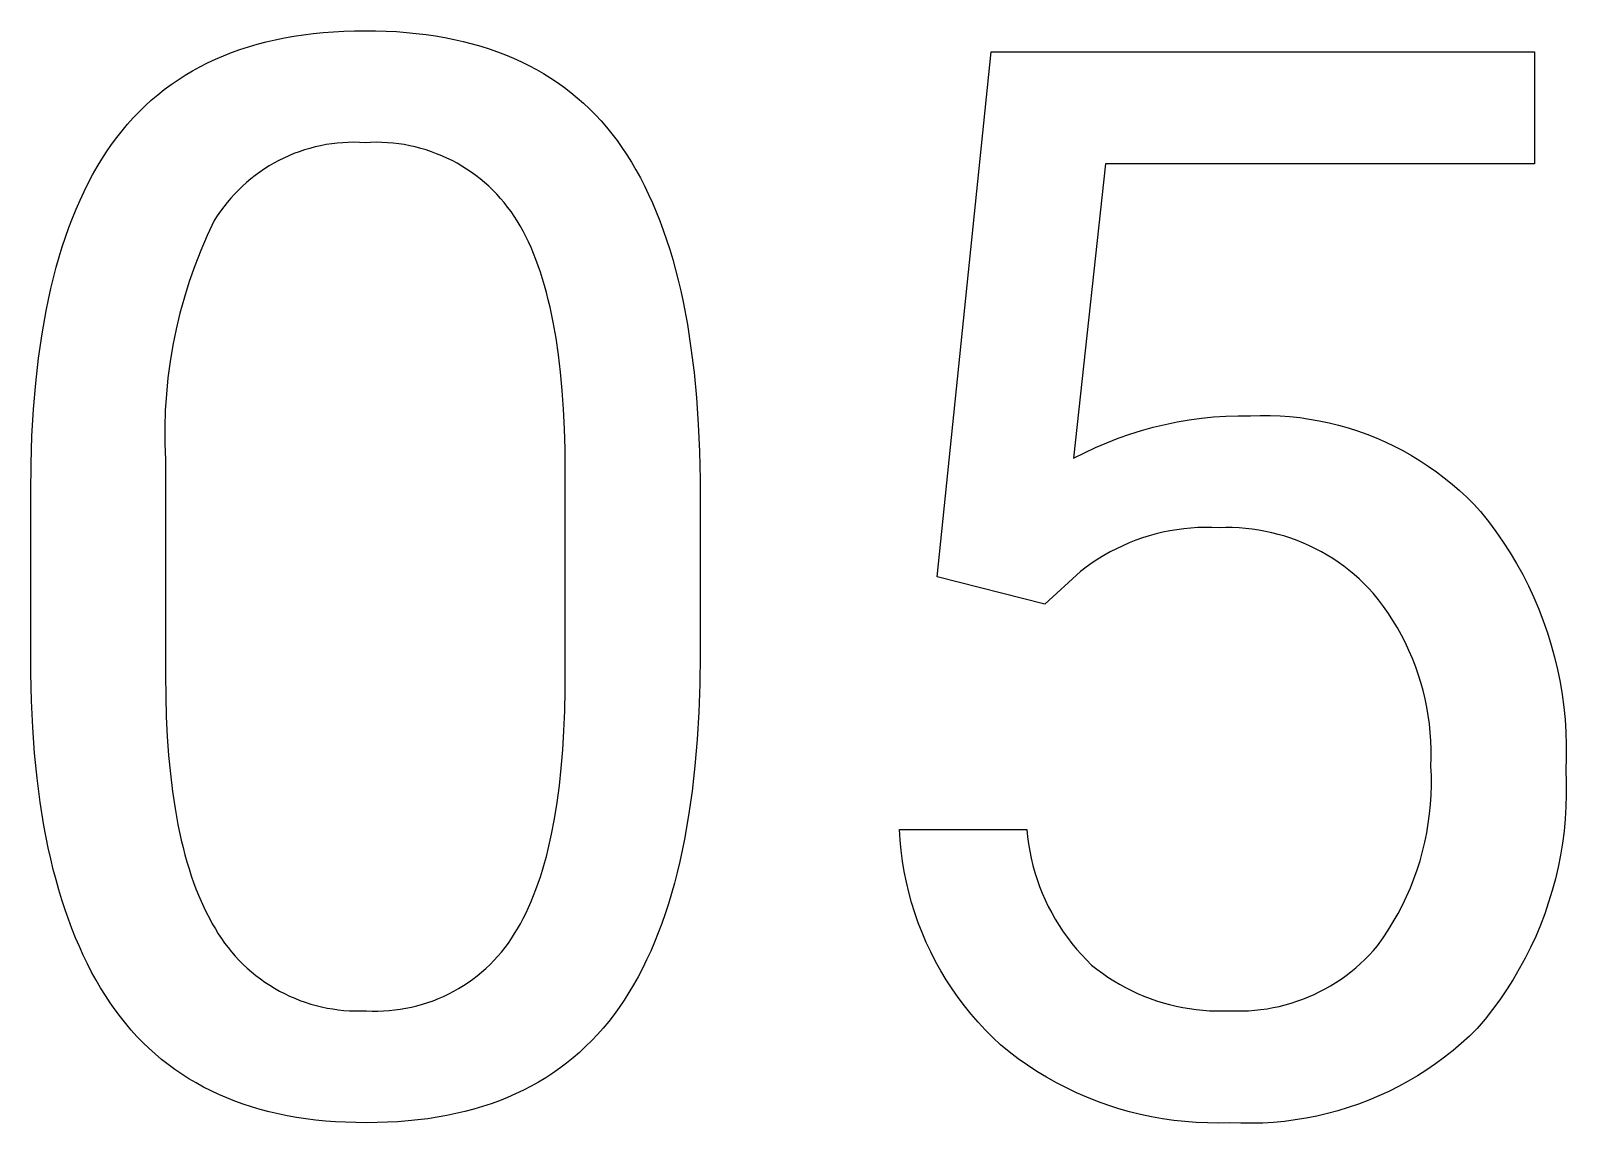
# Model space of a CAD drawing. Header units: millimetres. Extents: x -1283 to 2747, y -259 to 2557.
# Drawn here: x 1863.38 to 1900.9, y -81.67 to -54.98 of the extents above; entities that cross this region are included whole.
import ezdxf

# ---------------------------------------------------------------- set-up
doc = ezdxf.new("R2010")
doc.units = ezdxf.units.MM
doc.header["$MEASUREMENT"] = 0
doc.layers.add('Domyślny', color=7, linetype='Continuous', true_color=0x000000)

msp = doc.modelspace()

# ---------------------------------------------------------------- linework, layer by layer
at = {"layer": 'Domyślny'}
for p, q in [((1869.582, -55.149), (1869.812, -55.109)), ((1869.812, -55.109), (1870.048, -55.073)), ((1870.048, -55.073), (1870.287, -55.044)), ((1870.287, -55.044), (1870.531, -55.019)), ((1870.531, -55.019), (1870.779, -55)), ((1870.779, -55), (1871.032, -54.986)), ((1871.032, -54.986), (1871.289, -54.978)), ((1871.289, -54.978), (1871.55, -54.976)), ((1871.55, -54.976), (1871.809, -54.978)), ((1871.809, -54.978), (1872.064, -54.986)), ((1872.064, -54.986), (1872.315, -54.999)), ((1872.315, -54.999), (1872.561, -55.018)), ((1872.561, -55.018), (1872.803, -55.041)), ((1872.803, -55.041), (1873.04, -55.07)), ((1873.04, -55.07), (1873.274, -55.104)), ((1873.274, -55.104), (1873.503, -55.143)), ((1873.503, -55.143), (1873.727, -55.188)), ((1868.089, -55.587), (1868.289, -55.508)), ((1868.289, -55.508), (1868.494, -55.435)), ((1868.494, -55.435), (1868.703, -55.367)), ((1868.703, -55.367), (1868.916, -55.304)), ((1868.916, -55.304), (1869.133, -55.247)), ((1869.133, -55.247), (1869.355, -55.196)), ((1869.355, -55.196), (1869.582, -55.149)), ((1873.727, -55.188), (1873.948, -55.238)), ((1873.948, -55.238), (1874.164, -55.293)), ((1874.164, -55.293), (1874.375, -55.353)), ((1874.375, -55.353), (1874.583, -55.419)), ((1874.583, -55.419), (1874.786, -55.489)), ((1874.786, -55.489), (1874.985, -55.565)), ((1885.529, -68.32), (1886.846, -55.489)), ((1886.846, -55.489), (1900.116, -55.489)), ((1900.116, -55.489), (1900.116, -58.226)), ((1867.333, -55.956), (1867.515, -55.856)), ((1867.515, -55.856), (1867.702, -55.761)), ((1867.702, -55.761), (1867.893, -55.671)), ((1867.893, -55.671), (1868.089, -55.587)), ((1874.985, -55.565), (1875.179, -55.647)), ((1875.179, -55.647), (1875.369, -55.733)), ((1875.369, -55.733), (1875.555, -55.825)), ((1875.555, -55.825), (1875.737, -55.922)), ((1866.811, -56.291), (1866.981, -56.174)), ((1866.981, -56.174), (1867.154, -56.062)), ((1867.154, -56.062), (1867.333, -55.956)), ((1875.737, -55.922), (1875.914, -56.024)), ((1875.914, -56.024), (1876.087, -56.132)), ((1876.087, -56.132), (1876.256, -56.245)), ((1876.256, -56.245), (1876.42, -56.363)), ((1866.329, -56.674), (1866.485, -56.541)), ((1866.485, -56.541), (1866.646, -56.413)), ((1866.646, -56.413), (1866.811, -56.291)), ((1876.42, -56.363), (1876.58, -56.486)), ((1876.58, -56.486), (1876.736, -56.614)), ((1876.736, -56.614), (1876.887, -56.748)), ((1865.887, -57.106), (1866.03, -56.956)), ((1866.03, -56.956), (1866.177, -56.812)), ((1866.177, -56.812), (1866.329, -56.674)), ((1876.887, -56.748), (1877.035, -56.887)), ((1877.035, -56.887), (1877.177, -57.031)), ((1865.613, -57.421), (1865.748, -57.261)), ((1865.748, -57.261), (1865.887, -57.106)), ((1877.177, -57.031), (1877.316, -57.181)), ((1877.316, -57.181), (1877.45, -57.335)), ((1877.45, -57.335), (1877.58, -57.495)), ((1865.236, -57.935), (1865.358, -57.758)), ((1865.358, -57.758), (1865.483, -57.587)), ((1865.483, -57.587), (1865.613, -57.421)), ((1870.6, -57.76), (1870.466, -57.785)), ((1870.735, -57.739), (1870.6, -57.76)), ((1870.87, -57.723), (1870.735, -57.739)), ((1871.006, -57.712), (1870.87, -57.723)), ((1871.142, -57.705), (1871.006, -57.712)), ((1871.278, -57.703), (1871.142, -57.705)), ((1871.414, -57.705), (1871.278, -57.703)), ((1871.55, -57.712), (1871.414, -57.705)), ((1871.687, -57.705), (1871.55, -57.712)), ((1871.825, -57.703), (1871.687, -57.705)), ((1871.962, -57.705), (1871.825, -57.703)), ((1872.099, -57.712), (1871.962, -57.705)), ((1872.236, -57.723), (1872.099, -57.712)), ((1872.372, -57.74), (1872.236, -57.723)), ((1872.508, -57.76), (1872.372, -57.74)), ((1872.643, -57.786), (1872.508, -57.76)), ((1877.58, -57.495), (1877.706, -57.66)), ((1877.706, -57.66), (1877.827, -57.831)), ((1865.005, -58.305), (1865.119, -58.117)), ((1865.119, -58.117), (1865.236, -57.935)), ((1869.564, -58.088), (1869.442, -58.148)), ((1869.688, -58.031), (1869.564, -58.088)), ((1869.814, -57.979), (1869.688, -58.031)), ((1869.942, -57.932), (1869.814, -57.979)), ((1870.071, -57.888), (1869.942, -57.932)), ((1870.202, -57.85), (1870.071, -57.888)), ((1870.334, -57.815), (1870.202, -57.85)), ((1870.466, -57.785), (1870.334, -57.815)), ((1872.777, -57.816), (1872.643, -57.786)), ((1872.91, -57.85), (1872.777, -57.816)), ((1873.041, -57.889), (1872.91, -57.85)), ((1873.172, -57.933), (1873.041, -57.889)), ((1873.3, -57.981), (1873.172, -57.933)), ((1873.427, -58.033), (1873.3, -57.981)), ((1873.552, -58.089), (1873.427, -58.033)), ((1873.676, -58.15), (1873.552, -58.089)), ((1877.827, -57.831), (1877.945, -58.007)), ((1877.945, -58.007), (1878.059, -58.189)), ((1864.789, -58.699), (1864.895, -58.499)), ((1864.895, -58.499), (1865.005, -58.305)), ((1868.867, -58.511), (1868.76, -58.595)), ((1868.977, -58.43), (1868.867, -58.511)), ((1869.09, -58.354), (1868.977, -58.43)), ((1869.205, -58.281), (1869.09, -58.354)), ((1869.322, -58.213), (1869.205, -58.281)), ((1869.442, -58.148), (1869.322, -58.213)), ((1873.797, -58.215), (1873.676, -58.15)), ((1873.915, -58.284), (1873.797, -58.215)), ((1874.032, -58.356), (1873.915, -58.284)), ((1874.145, -58.433), (1874.032, -58.356)), ((1874.257, -58.514), (1874.145, -58.433)), ((1874.365, -58.598), (1874.257, -58.514)), ((1878.059, -58.189), (1878.169, -58.377)), ((1878.169, -58.377), (1878.276, -58.57)), ((1889.639, -58.226), (1888.856, -65.423)), ((1900.116, -58.226), (1889.639, -58.226)), ((1864.686, -58.905), (1864.789, -58.699)), ((1868.456, -58.868), (1868.361, -58.966)), ((1868.554, -58.774), (1868.456, -58.868)), ((1868.655, -58.682), (1868.554, -58.774)), ((1868.76, -58.595), (1868.655, -58.682)), ((1874.47, -58.686), (1874.365, -58.598)), ((1874.573, -58.778), (1874.47, -58.686)), ((1874.672, -58.873), (1874.573, -58.778)), ((1874.768, -58.971), (1874.672, -58.873)), ((1878.276, -58.57), (1878.379, -58.77)), ((1878.379, -58.77), (1878.478, -58.974)), ((1864.494, -59.333), (1864.588, -59.116)), ((1864.588, -59.116), (1864.686, -58.905)), ((1868.182, -59.171), (1868.098, -59.278)), ((1868.27, -59.067), (1868.182, -59.171)), ((1868.361, -58.966), (1868.27, -59.067)), ((1874.86, -59.072), (1874.768, -58.971)), ((1874.949, -59.177), (1874.86, -59.072)), ((1875.034, -59.284), (1874.949, -59.177)), ((1878.478, -58.974), (1878.573, -59.185)), ((1878.573, -59.185), (1878.665, -59.401)), ((1864.316, -59.784), (1864.403, -59.556)), ((1864.403, -59.556), (1864.494, -59.333)), ((1867.867, -59.615), (1867.696, -59.979)), ((1867.94, -59.5), (1867.867, -59.615)), ((1868.017, -59.388), (1867.94, -59.5)), ((1868.098, -59.278), (1868.017, -59.388)), ((1875.116, -59.395), (1875.034, -59.284)), ((1875.194, -59.508), (1875.116, -59.395)), ((1875.268, -59.623), (1875.194, -59.508)), ((1875.34, -59.745), (1875.268, -59.623)), ((1878.665, -59.401), (1878.752, -59.623)), ((1878.752, -59.623), (1878.836, -59.85)), ((1864.154, -60.259), (1864.233, -60.019)), ((1864.233, -60.019), (1864.316, -59.784)), ((1867.696, -59.979), (1867.537, -60.349)), ((1875.41, -59.871), (1875.34, -59.745)), ((1875.478, -60.002), (1875.41, -59.871)), ((1875.543, -60.137), (1875.478, -60.002)), ((1878.836, -59.85), (1878.917, -60.084)), ((1864.079, -60.505), (1864.154, -60.259)), ((1867.537, -60.349), (1867.39, -60.723)), ((1875.606, -60.276), (1875.543, -60.137)), ((1875.667, -60.42), (1875.606, -60.276)), ((1878.917, -60.084), (1878.993, -60.323)), ((1878.993, -60.323), (1879.066, -60.567)), ((1863.94, -61.013), (1864.008, -60.756)), ((1864.008, -60.756), (1864.079, -60.505)), ((1867.39, -60.723), (1867.257, -61.103)), ((1875.725, -60.568), (1875.667, -60.42)), ((1875.781, -60.721), (1875.725, -60.568)), ((1875.835, -60.878), (1875.781, -60.721)), ((1879.066, -60.567), (1879.135, -60.818)), ((1863.876, -61.276), (1863.94, -61.013)), ((1867.257, -61.103), (1867.137, -61.487)), ((1875.887, -61.039), (1875.835, -60.878)), ((1875.936, -61.205), (1875.887, -61.039)), ((1879.135, -60.818), (1879.2, -61.074)), ((1879.2, -61.074), (1879.262, -61.335)), ((1863.817, -61.545), (1863.876, -61.276)), ((1867.137, -61.487), (1867.029, -61.874)), ((1875.983, -61.375), (1875.936, -61.205)), ((1876.028, -61.55), (1875.983, -61.375)), ((1879.262, -61.335), (1879.32, -61.603)), ((1863.66, -62.386), (1863.761, -61.82)), ((1863.761, -61.82), (1863.817, -61.545)), ((1867.029, -61.874), (1866.936, -62.266)), ((1876.07, -61.729), (1876.028, -61.55)), ((1876.148, -62.101), (1876.07, -61.729)), ((1879.32, -61.603), (1879.424, -62.155)), ((1866.936, -62.266), (1866.855, -62.66)), ((1876.217, -62.49), (1876.148, -62.101)), ((1879.424, -62.155), (1879.513, -62.729)), ((1863.575, -62.976), (1863.66, -62.386)), ((1876.276, -62.897), (1876.217, -62.49)), ((1863.506, -63.588), (1863.575, -62.976)), ((1866.855, -62.66), (1866.789, -63.056)), ((1876.327, -63.322), (1876.276, -62.897)), ((1879.513, -62.729), (1879.587, -63.327)), ((1866.789, -63.056), (1866.735, -63.455)), ((1876.368, -63.765), (1876.327, -63.322)), ((1879.587, -63.327), (1879.647, -63.947)), ((1863.452, -64.223), (1863.506, -63.588)), ((1866.735, -63.455), (1866.696, -63.855)), ((1876.4, -64.225), (1876.368, -63.765)), ((1866.696, -63.855), (1866.67, -64.257)), ((1879.647, -63.947), (1879.691, -64.59)), ((1863.413, -64.882), (1863.452, -64.223)), ((1866.67, -64.257), (1866.658, -64.659)), ((1876.423, -64.703), (1876.4, -64.225)), ((1891.39, -64.534), (1891.685, -64.484)), ((1891.685, -64.484), (1891.982, -64.444)), ((1891.982, -64.444), (1892.28, -64.413)), ((1892.28, -64.413), (1892.579, -64.393)), ((1892.579, -64.393), (1892.878, -64.383)), ((1892.878, -64.383), (1893.178, -64.383)), ((1893.178, -64.383), (1893.42, -64.376)), ((1893.42, -64.376), (1893.662, -64.378)), ((1893.662, -64.378), (1893.903, -64.387)), ((1893.903, -64.387), (1894.145, -64.405)), ((1894.145, -64.405), (1894.385, -64.43)), ((1894.385, -64.43), (1894.625, -64.464)), ((1894.625, -64.464), (1894.863, -64.506)), ((1894.863, -64.506), (1895.1, -64.556)), ((1863.39, -65.563), (1863.413, -64.882)), ((1866.658, -64.659), (1866.66, -65.061)), ((1876.437, -65.198), (1876.423, -64.703)), ((1879.691, -64.59), (1879.72, -65.256)), ((1889.948, -64.933), (1890.231, -64.834)), ((1890.231, -64.834), (1890.517, -64.744)), ((1890.517, -64.744), (1890.805, -64.664)), ((1890.805, -64.664), (1891.097, -64.594)), ((1891.097, -64.594), (1891.39, -64.534)), ((1895.1, -64.556), (1895.335, -64.614)), ((1895.335, -64.614), (1895.568, -64.68)), ((1895.568, -64.68), (1895.798, -64.754)), ((1895.798, -64.754), (1896.026, -64.835)), ((1896.026, -64.835), (1896.251, -64.925)), ((1866.66, -65.061), (1866.675, -65.463)), ((1876.441, -65.712), (1876.437, -65.198)), ((1879.72, -65.256), (1879.734, -65.944)), ((1889.123, -65.287), (1889.394, -65.16)), ((1889.394, -65.16), (1889.669, -65.042)), ((1889.669, -65.042), (1889.948, -64.933)), ((1896.251, -64.925), (1896.473, -65.021)), ((1896.473, -65.021), (1896.691, -65.126)), ((1896.691, -65.126), (1896.906, -65.237)), ((1896.906, -65.237), (1897.117, -65.356)), ((1863.383, -66.268), (1863.39, -65.563)), ((1866.675, -65.463), (1866.675, -70.726)), ((1888.856, -65.423), (1889.123, -65.287)), ((1897.117, -65.356), (1897.324, -65.482)), ((1897.324, -65.482), (1897.526, -65.614)), ((1897.526, -65.614), (1897.724, -65.754)), ((1876.441, -71.1), (1876.441, -65.712)), ((1879.734, -65.944), (1879.734, -70.226)), ((1897.724, -65.754), (1897.917, -65.9)), ((1897.917, -65.9), (1898.105, -66.052)), ((1863.383, -70.672), (1863.383, -66.268)), ((1898.105, -66.052), (1898.287, -66.211)), ((1898.287, -66.211), (1898.464, -66.376)), ((1898.464, -66.376), (1898.636, -66.547)), ((1898.636, -66.547), (1898.801, -66.723)), ((1898.801, -66.723), (1898.994, -66.966)), ((1891.552, -67.145), (1891.381, -67.168)), ((1891.724, -67.128), (1891.552, -67.145)), ((1891.896, -67.117), (1891.724, -67.128)), ((1892.068, -67.112), (1891.896, -67.117)), ((1892.241, -67.113), (1892.068, -67.112)), ((1892.413, -67.12), (1892.241, -67.113)), ((1892.576, -67.116), (1892.413, -67.12)), ((1892.738, -67.118), (1892.576, -67.116)), ((1892.901, -67.125), (1892.738, -67.118)), ((1893.063, -67.138), (1892.901, -67.125)), ((1893.224, -67.156), (1893.063, -67.138)), ((1898.994, -66.966), (1899.179, -67.214)), ((1890.22, -67.49), (1890.061, -67.559)), ((1890.38, -67.427), (1890.22, -67.49)), ((1890.543, -67.37), (1890.38, -67.427)), ((1890.708, -67.318), (1890.543, -67.37)), ((1890.874, -67.272), (1890.708, -67.318)), ((1891.042, -67.231), (1890.874, -67.272)), ((1891.211, -67.197), (1891.042, -67.231)), ((1891.381, -67.168), (1891.211, -67.197)), ((1893.385, -67.18), (1893.224, -67.156)), ((1893.545, -67.209), (1893.385, -67.18)), ((1893.703, -67.244), (1893.545, -67.209)), ((1893.861, -67.284), (1893.703, -67.244)), ((1894.017, -67.329), (1893.861, -67.284)), ((1894.171, -67.379), (1894.017, -67.329)), ((1894.324, -67.435), (1894.171, -67.379)), ((1894.474, -67.496), (1894.324, -67.435)), ((1894.623, -67.562), (1894.474, -67.496)), ((1899.179, -67.214), (1899.355, -67.469)), ((1899.355, -67.469), (1899.523, -67.73)), ((1889.455, -67.887), (1889.31, -67.982)), ((1889.602, -67.797), (1889.455, -67.887)), ((1889.752, -67.713), (1889.602, -67.797)), ((1889.905, -67.633), (1889.752, -67.713)), ((1890.061, -67.559), (1889.905, -67.633)), ((1894.769, -67.633), (1894.623, -67.562)), ((1894.913, -67.709), (1894.769, -67.633)), ((1895.054, -67.79), (1894.913, -67.709)), ((1895.192, -67.875), (1895.054, -67.79)), ((1895.327, -67.965), (1895.192, -67.875)), ((1899.523, -67.73), (1899.681, -67.996)), ((1889.032, -68.187), (1888.161, -68.991)), ((1889.17, -68.082), (1889.032, -68.187)), ((1889.31, -67.982), (1889.17, -68.082)), ((1895.459, -68.06), (1895.327, -67.965)), ((1895.588, -68.159), (1895.459, -68.06)), ((1895.713, -68.263), (1895.588, -68.159)), ((1895.834, -68.37), (1895.713, -68.263)), ((1899.681, -67.996), (1899.831, -68.267)), ((1899.831, -68.267), (1899.971, -68.543)), ((1888.161, -68.991), (1885.529, -68.32)), ((1895.952, -68.482), (1895.834, -68.37)), ((1896.067, -68.598), (1895.952, -68.482)), ((1896.177, -68.717), (1896.067, -68.598)), ((1899.971, -68.543), (1900.102, -68.824)), ((1896.307, -68.879), (1896.177, -68.717)), ((1896.431, -69.045), (1896.307, -68.879)), ((1900.102, -68.824), (1900.223, -69.109)), ((1896.55, -69.215), (1896.431, -69.045)), ((1896.663, -69.389), (1896.55, -69.215)), ((1896.77, -69.567), (1896.663, -69.389)), ((1900.223, -69.109), (1900.335, -69.398)), ((1900.335, -69.398), (1900.437, -69.69)), ((1896.871, -69.749), (1896.77, -69.567)), ((1896.966, -69.933), (1896.871, -69.749)), ((1900.437, -69.69), (1900.529, -69.986)), ((1897.054, -70.121), (1896.966, -69.933)), ((1897.136, -70.312), (1897.054, -70.121)), ((1900.529, -69.986), (1900.61, -70.285)), ((1879.734, -70.226), (1879.726, -70.939)), ((1897.212, -70.505), (1897.136, -70.312)), ((1897.281, -70.701), (1897.212, -70.505)), ((1900.61, -70.285), (1900.682, -70.586)), ((1863.399, -71.346), (1863.383, -70.672)), ((1866.675, -70.726), (1866.68, -71.242)), ((1897.343, -70.899), (1897.281, -70.701)), ((1897.399, -71.098), (1897.343, -70.899)), ((1900.682, -70.586), (1900.743, -70.89)), ((1900.743, -70.89), (1900.795, -71.195)), ((1866.68, -71.242), (1866.694, -71.741)), ((1876.43, -71.598), (1876.441, -71.1)), ((1879.726, -70.939), (1879.703, -71.629)), ((1897.448, -71.3), (1897.399, -71.098)), ((1900.795, -71.195), (1900.835, -71.502)), ((1863.431, -71.999), (1863.399, -71.346)), ((1876.41, -72.08), (1876.43, -71.598)), ((1879.703, -71.629), (1879.665, -72.295)), ((1897.49, -71.503), (1897.448, -71.3)), ((1897.525, -71.708), (1897.49, -71.503)), ((1900.835, -71.502), (1900.866, -71.81)), ((1863.477, -72.63), (1863.431, -71.999)), ((1866.694, -71.741), (1866.718, -72.222)), ((1897.554, -71.914), (1897.525, -71.708)), ((1897.575, -72.12), (1897.554, -71.914)), ((1900.866, -71.81), (1900.886, -72.119)), ((1866.718, -72.222), (1866.752, -72.687)), ((1876.382, -72.544), (1876.41, -72.08)), ((1879.665, -72.295), (1879.611, -72.938)), ((1897.589, -72.327), (1897.575, -72.12)), ((1897.597, -72.534), (1897.589, -72.327)), ((1900.886, -72.119), (1900.895, -72.429)), ((1863.539, -73.24), (1863.477, -72.63)), ((1866.752, -72.687), (1866.794, -73.134)), ((1876.344, -72.992), (1876.382, -72.544)), ((1897.59, -72.949), (1897.597, -72.742)), ((1897.597, -72.742), (1897.597, -72.534)), ((1900.895, -72.739), (1900.883, -73.048)), ((1900.895, -72.429), (1900.895, -72.739)), ((1866.794, -73.134), (1866.847, -73.564)), ((1876.298, -73.422), (1876.344, -72.992)), ((1879.611, -72.938), (1879.541, -73.558)), ((1897.6, -73.183), (1897.59, -72.949)), ((1900.883, -73.048), (1900.895, -73.345)), ((1863.615, -73.829), (1863.539, -73.24)), ((1876.243, -73.836), (1876.298, -73.422)), ((1897.595, -73.65), (1897.602, -73.416)), ((1897.602, -73.416), (1897.6, -73.183)), ((1900.895, -73.345), (1900.897, -73.643)), ((1863.707, -74.397), (1863.615, -73.829)), ((1866.847, -73.564), (1866.909, -73.977)), ((1876.178, -74.232), (1876.243, -73.836)), ((1879.541, -73.558), (1879.456, -74.155)), ((1897.557, -74.115), (1897.58, -73.883)), ((1897.58, -73.883), (1897.595, -73.65)), ((1900.897, -73.643), (1900.888, -73.94)), ((1866.909, -73.977), (1866.98, -74.373)), ((1876.106, -74.612), (1876.178, -74.232)), ((1879.456, -74.155), (1879.356, -74.728)), ((1897.526, -74.347), (1897.557, -74.115)), ((1900.87, -74.236), (1900.842, -74.532)), ((1900.888, -73.94), (1900.87, -74.236)), ((1863.813, -74.943), (1863.707, -74.397)), ((1866.98, -74.373), (1867.061, -74.752)), ((1876.024, -74.975), (1876.106, -74.612)), ((1884.62, -74.751), (1884.604, -74.492)), ((1884.604, -74.492), (1887.718, -74.492)), ((1887.718, -74.492), (1887.735, -74.67)), ((1897.44, -74.805), (1897.487, -74.577)), ((1897.487, -74.577), (1897.526, -74.347)), ((1900.842, -74.532), (1900.804, -74.827)), ((1863.872, -75.209), (1863.813, -74.943)), ((1867.061, -74.752), (1867.105, -74.935)), ((1867.105, -74.935), (1867.151, -75.113)), ((1875.98, -75.15), (1876.024, -74.975)), ((1879.3, -75.006), (1879.24, -75.278)), ((1879.356, -74.728), (1879.3, -75.006)), ((1884.645, -75.009), (1884.62, -74.751)), ((1884.679, -75.266), (1884.645, -75.009)), ((1887.735, -74.67), (1887.759, -74.847)), ((1887.759, -74.847), (1887.788, -75.023)), ((1887.788, -75.023), (1887.824, -75.198)), ((1897.385, -75.032), (1897.44, -74.805)), ((1900.804, -74.827), (1900.756, -75.12)), ((1863.935, -75.468), (1863.872, -75.209)), ((1867.151, -75.113), (1867.2, -75.288)), ((1867.2, -75.288), (1867.251, -75.458)), ((1875.885, -75.487), (1875.933, -75.32)), ((1875.933, -75.32), (1875.98, -75.15)), ((1879.24, -75.278), (1879.177, -75.545)), ((1884.722, -75.522), (1884.679, -75.266)), ((1887.824, -75.198), (1887.866, -75.372)), ((1887.866, -75.372), (1887.914, -75.545)), ((1897.252, -75.48), (1897.323, -75.257)), ((1897.323, -75.257), (1897.385, -75.032)), ((1900.756, -75.12), (1900.698, -75.412)), ((1864.001, -75.723), (1863.935, -75.468)), ((1864.071, -75.972), (1864.001, -75.723)), ((1867.251, -75.458), (1867.305, -75.623)), ((1867.305, -75.623), (1867.361, -75.785)), ((1875.781, -75.807), (1875.834, -75.649)), ((1875.834, -75.649), (1875.885, -75.487)), ((1879.177, -75.545), (1879.109, -75.805)), ((1884.774, -75.777), (1884.722, -75.522)), ((1884.834, -76.029), (1884.774, -75.777)), ((1887.914, -75.545), (1887.968, -75.715)), ((1887.968, -75.715), (1888.028, -75.884)), ((1897.088, -75.917), (1897.174, -75.7)), ((1897.174, -75.7), (1897.252, -75.48)), ((1900.63, -75.701), (1900.553, -75.988)), ((1900.698, -75.412), (1900.63, -75.701)), ((1864.145, -76.216), (1864.071, -75.972)), ((1867.361, -75.785), (1867.419, -75.942)), ((1867.419, -75.942), (1867.48, -76.095)), ((1867.48, -76.095), (1867.543, -76.244)), ((1875.609, -76.256), (1875.669, -76.11)), ((1875.669, -76.11), (1875.726, -75.961)), ((1875.726, -75.961), (1875.781, -75.807)), ((1879.038, -76.06), (1878.963, -76.309)), ((1879.109, -75.805), (1879.038, -76.06)), ((1884.903, -76.279), (1884.834, -76.029)), ((1888.028, -75.884), (1888.094, -76.05)), ((1888.094, -76.05), (1888.165, -76.214)), ((1896.894, -76.342), (1896.995, -76.131)), ((1896.995, -76.131), (1897.088, -75.917)), ((1900.553, -75.988), (1900.466, -76.273)), ((1864.223, -76.455), (1864.145, -76.216)), ((1864.304, -76.688), (1864.223, -76.455)), ((1867.543, -76.244), (1867.608, -76.388)), ((1867.608, -76.388), (1867.676, -76.528)), ((1867.676, -76.528), (1867.747, -76.664)), ((1875.483, -76.534), (1875.547, -76.397)), ((1875.547, -76.397), (1875.609, -76.256)), ((1878.963, -76.309), (1878.884, -76.552)), ((1884.98, -76.527), (1884.903, -76.279)), ((1885.066, -76.772), (1884.98, -76.527)), ((1888.165, -76.214), (1888.242, -76.375)), ((1888.242, -76.375), (1888.325, -76.534)), ((1896.786, -76.549), (1896.894, -76.342)), ((1900.466, -76.273), (1900.37, -76.554)), ((1864.389, -76.916), (1864.304, -76.688)), ((1867.747, -76.664), (1867.819, -76.795)), ((1867.819, -76.795), (1867.894, -76.922)), ((1875.278, -76.919), (1875.349, -76.795)), ((1875.349, -76.795), (1875.417, -76.666)), ((1875.417, -76.666), (1875.483, -76.534)), ((1878.801, -76.789), (1878.714, -77.02)), ((1878.884, -76.552), (1878.801, -76.789)), ((1885.16, -77.014), (1885.066, -76.772)), ((1888.325, -76.534), (1888.413, -76.689)), ((1888.413, -76.689), (1888.507, -76.842)), ((1888.507, -76.842), (1888.606, -76.991)), ((1896.548, -76.951), (1896.671, -76.752)), ((1896.671, -76.752), (1896.786, -76.549)), ((1900.264, -76.832), (1900.149, -77.106)), ((1900.37, -76.554), (1900.264, -76.832)), ((1864.478, -77.139), (1864.389, -76.916)), ((1864.571, -77.356), (1864.478, -77.139)), ((1867.894, -76.922), (1867.966, -77.04)), ((1867.966, -77.04), (1868.041, -77.156)), ((1868.041, -77.156), (1868.12, -77.269)), ((1868.12, -77.269), (1868.203, -77.379)), ((1874.97, -77.38), (1875.052, -77.269)), ((1875.052, -77.269), (1875.131, -77.155)), ((1875.131, -77.155), (1875.205, -77.039)), ((1875.205, -77.039), (1875.278, -76.919)), ((1878.623, -77.246), (1878.529, -77.466)), ((1878.714, -77.02), (1878.623, -77.246)), ((1885.262, -77.252), (1885.16, -77.014)), ((1885.372, -77.487), (1885.262, -77.252)), ((1888.606, -76.991), (1888.709, -77.137)), ((1888.709, -77.137), (1888.818, -77.279)), ((1888.818, -77.279), (1888.932, -77.417)), ((1896.284, -77.335), (1896.419, -77.145)), ((1896.419, -77.145), (1896.548, -76.951)), ((1900.149, -77.106), (1900.025, -77.376)), ((1864.667, -77.568), (1864.571, -77.356)), ((1864.768, -77.775), (1864.667, -77.568)), ((1868.203, -77.379), (1868.29, -77.486)), ((1868.29, -77.486), (1868.381, -77.59)), ((1868.381, -77.59), (1868.475, -77.692)), ((1874.7, -77.694), (1874.793, -77.593)), ((1874.793, -77.593), (1874.883, -77.488)), ((1874.883, -77.488), (1874.97, -77.38)), ((1878.529, -77.466), (1878.43, -77.68)), ((1885.49, -77.718), (1885.372, -77.487)), ((1888.932, -77.417), (1889.051, -77.551)), ((1889.051, -77.551), (1889.174, -77.68)), ((1895.976, -77.669), (1896.082, -77.561)), ((1896.082, -77.561), (1896.185, -77.45)), ((1896.185, -77.45), (1896.284, -77.335)), ((1899.891, -77.641), (1899.749, -77.902)), ((1900.025, -77.376), (1899.891, -77.641)), ((1864.871, -77.977), (1864.768, -77.775)), ((1864.979, -78.173), (1864.871, -77.977)), ((1868.475, -77.692), (1868.572, -77.789)), ((1868.572, -77.789), (1868.673, -77.884)), ((1868.673, -77.884), (1868.776, -77.975)), ((1868.776, -77.975), (1868.883, -78.062)), ((1874.292, -78.067), (1874.399, -77.979)), ((1874.399, -77.979), (1874.502, -77.888)), ((1874.502, -77.888), (1874.603, -77.793)), ((1874.603, -77.793), (1874.7, -77.694)), ((1878.328, -77.888), (1878.222, -78.09)), ((1878.43, -77.68), (1878.328, -77.888)), ((1885.616, -77.945), (1885.49, -77.718)), ((1885.75, -78.168), (1885.616, -77.945)), ((1889.174, -77.68), (1889.301, -77.806)), ((1889.301, -77.806), (1889.431, -77.908)), ((1889.431, -77.908), (1889.564, -78.007)), ((1889.564, -78.007), (1889.7, -78.101)), ((1895.517, -78.061), (1895.637, -77.969)), ((1895.637, -77.969), (1895.753, -77.872)), ((1895.753, -77.872), (1895.866, -77.772)), ((1895.866, -77.772), (1895.976, -77.669)), ((1899.749, -77.902), (1899.599, -78.159)), ((1865.091, -78.364), (1864.979, -78.173)), ((1865.206, -78.549), (1865.091, -78.364)), ((1868.883, -78.062), (1868.993, -78.145)), ((1868.993, -78.145), (1869.106, -78.225)), ((1869.106, -78.225), (1869.221, -78.301)), ((1869.221, -78.301), (1869.339, -78.373)), ((1869.339, -78.373), (1869.459, -78.441)), ((1873.716, -78.448), (1873.837, -78.38)), ((1873.837, -78.38), (1873.954, -78.308)), ((1873.954, -78.308), (1874.07, -78.231)), ((1874.07, -78.231), (1874.182, -78.151)), ((1874.182, -78.151), (1874.292, -78.067)), ((1878.112, -78.287), (1877.998, -78.477)), ((1878.222, -78.09), (1878.112, -78.287)), ((1885.891, -78.385), (1885.75, -78.168)), ((1886.04, -78.598), (1885.891, -78.385)), ((1889.7, -78.101), (1889.84, -78.19)), ((1889.84, -78.19), (1889.982, -78.274)), ((1889.982, -78.274), (1890.127, -78.354)), ((1890.127, -78.354), (1890.274, -78.429)), ((1894.874, -78.456), (1895.008, -78.386)), ((1895.008, -78.386), (1895.139, -78.311)), ((1895.139, -78.311), (1895.268, -78.232)), ((1895.268, -78.232), (1895.394, -78.149)), ((1895.394, -78.149), (1895.517, -78.061)), ((1899.599, -78.159), (1899.439, -78.41)), ((1865.325, -78.729), (1865.206, -78.549)), ((1865.447, -78.904), (1865.325, -78.729)), ((1869.459, -78.441), (1869.581, -78.504)), ((1869.581, -78.504), (1869.706, -78.564)), ((1869.706, -78.564), (1869.832, -78.619)), ((1869.832, -78.619), (1869.961, -78.67)), ((1869.961, -78.67), (1870.09, -78.716)), ((1870.09, -78.716), (1870.222, -78.758)), ((1870.222, -78.758), (1870.355, -78.795)), ((1872.818, -78.802), (1872.951, -78.765)), ((1872.951, -78.765), (1873.083, -78.723)), ((1873.083, -78.723), (1873.214, -78.677)), ((1873.214, -78.677), (1873.342, -78.626)), ((1873.342, -78.626), (1873.469, -78.571)), ((1873.469, -78.571), (1873.594, -78.512)), ((1873.594, -78.512), (1873.716, -78.448)), ((1877.881, -78.662), (1877.759, -78.841)), ((1877.998, -78.477), (1877.881, -78.662)), ((1886.196, -78.805), (1886.04, -78.598)), ((1890.274, -78.429), (1890.424, -78.499)), ((1890.424, -78.499), (1890.577, -78.564)), ((1890.577, -78.564), (1890.731, -78.623)), ((1890.731, -78.623), (1890.887, -78.678)), ((1890.887, -78.678), (1891.045, -78.727)), ((1891.045, -78.727), (1891.205, -78.771)), ((1891.205, -78.771), (1891.366, -78.81)), ((1893.881, -78.815), (1894.028, -78.779)), ((1894.028, -78.779), (1894.173, -78.737)), ((1894.173, -78.737), (1894.317, -78.691)), ((1894.317, -78.691), (1894.459, -78.639)), ((1894.459, -78.639), (1894.6, -78.583)), ((1894.6, -78.583), (1894.738, -78.522)), ((1894.738, -78.522), (1894.874, -78.456)), ((1899.272, -78.655), (1899.096, -78.895)), ((1899.439, -78.41), (1899.272, -78.655)), ((1865.574, -79.074), (1865.447, -78.904)), ((1865.705, -79.238), (1865.574, -79.074)), ((1870.355, -78.795), (1870.489, -78.828)), ((1870.489, -78.828), (1870.624, -78.856)), ((1870.624, -78.856), (1870.76, -78.88)), ((1870.76, -78.88), (1870.896, -78.899)), ((1870.896, -78.899), (1871.034, -78.913)), ((1871.034, -78.913), (1871.171, -78.923)), ((1871.171, -78.923), (1871.309, -78.927)), ((1871.309, -78.927), (1871.447, -78.928)), ((1871.447, -78.928), (1871.585, -78.923)), ((1871.585, -78.923), (1871.723, -78.929)), ((1871.723, -78.929), (1871.861, -78.93)), ((1871.861, -78.93), (1872, -78.926)), ((1872, -78.926), (1872.138, -78.917)), ((1872.138, -78.917), (1872.275, -78.903)), ((1872.275, -78.903), (1872.412, -78.885)), ((1872.412, -78.885), (1872.548, -78.862)), ((1872.548, -78.862), (1872.684, -78.834)), ((1872.684, -78.834), (1872.818, -78.802)), ((1877.633, -79.015), (1877.503, -79.183)), ((1877.759, -78.841), (1877.633, -79.015)), ((1886.359, -79.008), (1886.196, -78.805)), ((1886.528, -79.204), (1886.359, -79.008)), ((1891.366, -78.81), (1891.528, -78.843)), ((1891.528, -78.843), (1891.691, -78.871)), ((1891.691, -78.871), (1891.855, -78.894)), ((1891.855, -78.894), (1892.019, -78.91)), ((1892.019, -78.91), (1892.184, -78.922)), ((1892.184, -78.922), (1892.35, -78.928)), ((1892.35, -78.928), (1892.515, -78.928)), ((1892.515, -78.928), (1892.681, -78.923)), ((1892.681, -78.923), (1892.832, -78.928)), ((1892.832, -78.928), (1892.983, -78.927)), ((1892.983, -78.927), (1893.134, -78.921)), ((1893.134, -78.921), (1893.285, -78.91)), ((1893.285, -78.91), (1893.435, -78.894)), ((1893.435, -78.894), (1893.585, -78.873)), ((1893.585, -78.873), (1893.733, -78.846)), ((1893.733, -78.846), (1893.881, -78.815)), ((1898.912, -79.129), (1898.721, -79.356)), ((1899.096, -78.895), (1898.912, -79.129)), ((1865.84, -79.397), (1865.705, -79.238)), ((1865.979, -79.55), (1865.84, -79.397)), ((1877.231, -79.502), (1877.088, -79.653)), ((1877.369, -79.345), (1877.231, -79.502)), ((1877.503, -79.183), (1877.369, -79.345)), ((1886.705, -79.394), (1886.528, -79.204)), ((1886.887, -79.579), (1886.705, -79.394)), ((1898.721, -79.356), (1898.53, -79.541)), ((1866.122, -79.698), (1865.979, -79.55)), ((1866.27, -79.841), (1866.122, -79.698)), ((1866.422, -79.978), (1866.27, -79.841)), ((1876.94, -79.799), (1876.789, -79.94)), ((1877.088, -79.653), (1876.94, -79.799)), ((1887.076, -79.757), (1886.887, -79.579)), ((1887.29, -79.93), (1887.076, -79.757)), ((1898.129, -79.893), (1897.92, -80.058)), ((1898.332, -79.72), (1898.129, -79.893)), ((1898.53, -79.541), (1898.332, -79.72)), ((1866.578, -80.11), (1866.422, -79.978)), ((1866.738, -80.236), (1866.578, -80.11)), ((1866.903, -80.357), (1866.738, -80.236)), ((1876.472, -80.204), (1876.307, -80.328)), ((1876.632, -80.074), (1876.472, -80.204)), ((1876.789, -79.94), (1876.632, -80.074)), ((1887.51, -80.096), (1887.29, -79.93)), ((1887.735, -80.254), (1887.51, -80.096)), ((1887.965, -80.405), (1887.735, -80.254)), ((1897.705, -80.216), (1897.486, -80.366)), ((1897.92, -80.058), (1897.705, -80.216)), ((1867.071, -80.473), (1866.903, -80.357)), ((1867.244, -80.583), (1867.071, -80.473)), ((1867.421, -80.688), (1867.244, -80.583)), ((1875.965, -80.559), (1875.787, -80.666)), ((1876.138, -80.446), (1875.965, -80.559)), ((1876.307, -80.328), (1876.138, -80.446)), ((1888.2, -80.548), (1887.965, -80.405)), ((1888.44, -80.683), (1888.2, -80.548)), ((1897.032, -80.645), (1896.798, -80.773)), ((1897.261, -80.51), (1897.032, -80.645)), ((1897.486, -80.366), (1897.261, -80.51)), ((1867.603, -80.788), (1867.421, -80.688)), ((1867.788, -80.882), (1867.603, -80.788)), ((1867.978, -80.971), (1867.788, -80.882)), ((1868.172, -81.054), (1867.978, -80.971)), ((1875.228, -80.955), (1875.033, -81.041)), ((1875.419, -80.864), (1875.228, -80.955)), ((1875.605, -80.768), (1875.419, -80.864)), ((1875.787, -80.666), (1875.605, -80.768)), ((1888.685, -80.809), (1888.44, -80.683)), ((1888.933, -80.928), (1888.685, -80.809)), ((1889.185, -81.038), (1888.933, -80.928)), ((1896.318, -81.004), (1896.072, -81.107)), ((1896.56, -80.892), (1896.318, -81.004)), ((1896.798, -80.773), (1896.56, -80.892)), ((1868.37, -81.132), (1868.172, -81.054)), ((1868.572, -81.205), (1868.37, -81.132)), ((1868.779, -81.272), (1868.572, -81.205)), ((1868.99, -81.334), (1868.779, -81.272)), ((1869.204, -81.391), (1868.99, -81.334)), ((1869.424, -81.442), (1869.204, -81.391)), ((1873.992, -81.385), (1873.771, -81.437)), ((1874.209, -81.327), (1873.992, -81.385)), ((1874.422, -81.263), (1874.209, -81.327)), ((1874.63, -81.195), (1874.422, -81.263)), ((1874.833, -81.12), (1874.63, -81.195)), ((1875.033, -81.041), (1874.833, -81.12)), ((1889.441, -81.139), (1889.185, -81.038)), ((1889.7, -81.232), (1889.441, -81.139)), ((1889.963, -81.316), (1889.7, -81.232)), ((1890.227, -81.392), (1889.963, -81.316)), ((1890.494, -81.458), (1890.227, -81.392)), ((1895.316, -81.367), (1895.059, -81.436)), ((1895.571, -81.289), (1895.316, -81.367)), ((1895.823, -81.202), (1895.571, -81.289)), ((1896.072, -81.107), (1895.823, -81.202)), ((1869.647, -81.488), (1869.424, -81.442)), ((1869.875, -81.528), (1869.647, -81.488)), ((1870.106, -81.563), (1869.875, -81.528)), ((1870.342, -81.593), (1870.106, -81.563)), ((1870.582, -81.617), (1870.342, -81.593)), ((1870.827, -81.636), (1870.582, -81.617)), ((1871.075, -81.649), (1870.827, -81.636)), ((1871.328, -81.657), (1871.075, -81.649)), ((1871.585, -81.66), (1871.328, -81.657)), ((1871.845, -81.657), (1871.585, -81.66)), ((1872.101, -81.649), (1871.845, -81.657)), ((1872.353, -81.635), (1872.101, -81.649)), ((1872.6, -81.616), (1872.353, -81.635)), ((1872.843, -81.591), (1872.6, -81.616)), ((1873.081, -81.561), (1872.843, -81.591)), ((1873.316, -81.525), (1873.081, -81.561)), ((1873.546, -81.484), (1873.316, -81.525)), ((1873.771, -81.437), (1873.546, -81.484)), ((1890.764, -81.515), (1890.494, -81.458)), ((1891.035, -81.563), (1890.764, -81.515)), ((1891.307, -81.603), (1891.035, -81.563)), ((1891.581, -81.632), (1891.307, -81.603)), ((1891.855, -81.653), (1891.581, -81.632)), ((1892.13, -81.665), (1891.855, -81.653)), ((1892.406, -81.667), (1892.13, -81.665)), ((1892.681, -81.66), (1892.406, -81.667)), ((1892.947, -81.671), (1892.681, -81.66)), ((1893.213, -81.673), (1892.947, -81.671)), ((1893.48, -81.666), (1893.213, -81.673)), ((1893.746, -81.65), (1893.48, -81.666)), ((1894.011, -81.625), (1893.746, -81.65)), ((1894.275, -81.591), (1894.011, -81.625)), ((1894.538, -81.548), (1894.275, -81.591)), ((1894.8, -81.496), (1894.538, -81.548)), ((1895.059, -81.436), (1894.8, -81.496))]:
    msp.add_line(p, q, dxfattribs=at)

doc.saveas('drawing.dxf')
